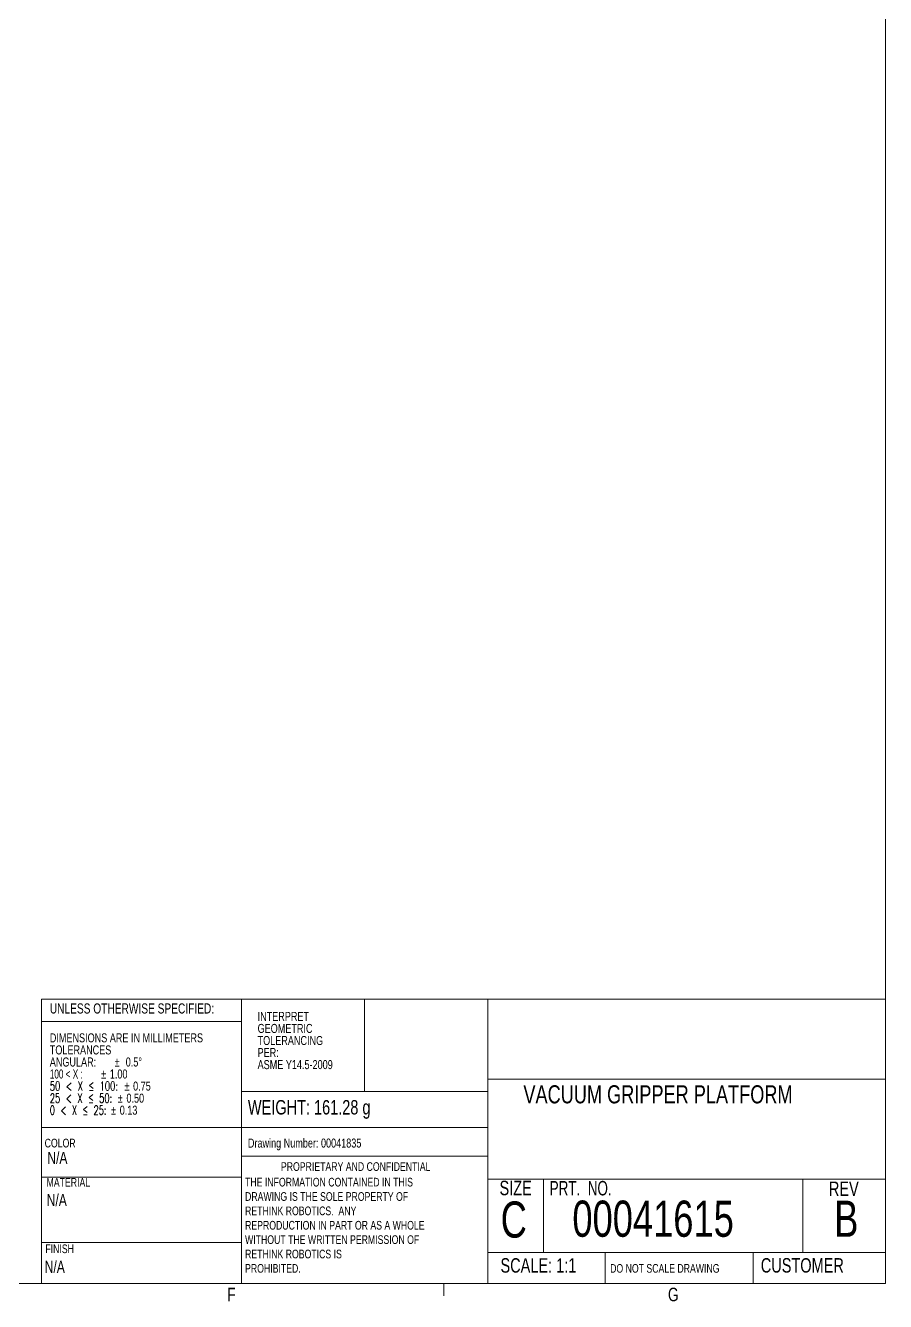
# Model space of a CAD drawing. Header units: millimetres. Extents: x 4 to 551, y 7 to 420.
# Drawn here: x 399.9 to 550.8, y 6.8 to 230.8 of the extents above; entities that cross this region are included whole.
import ezdxf

# ---------------------------------------------------------------- set-up
doc = ezdxf.new("R2010")
doc.units = ezdxf.units.MM
doc.styles.add('SLDTEXTSTYLE0', font='TXT', dxfattribs={"width": 0.75})
doc.styles.add('SLDTEXTSTYLE2', font='TXT', dxfattribs={"width": 0.694444})
doc.styles.add('SLDTEXTSTYLE3', font='TXT', dxfattribs={"width": 0.675})
doc.styles.add('SLDTEXTSTYLE4', font='TXT', dxfattribs={"width": 0.678571, "bigfont": 'bigfont'})
doc.styles.add('SLDTEXTSTYLE5', font='TXT', dxfattribs={"width": 0.673077, "bigfont": 'bigfont'})
doc.styles.add('SLDTEXTSTYLE6', font='TXT', dxfattribs={"width": 0.666667, "bigfont": 'bigfont'})

# ---------------------------------------------------------------- blocks, each defined once
blk = doc.blocks.new('SW_NOTE_1')
at = {"color": 0, "linetype": 'Continuous', "lineweight": 0, "attachment_point": 1, "style": 'SLDTEXTSTYLE0'}
for s, insert, char_height in [('INTERPRET ', (0, 2.05), 1.587), ('TOLERANCING ', (0, -2.19), 1.5875), ('GEOMETRIC ', (0, -0.07), 1.587), ('PER: ', (0, -4.3), 1.587), ('ASME Y14.5-2009', (0, -6.42), 1.5875)]:
    blk.add_mtext(s, dxfattribs=dict(at, insert=insert, char_height=char_height))
blk = doc.blocks.new('SW_NOTE_2')
at = {"color": 0, "linetype": 'Continuous', "lineweight": 0, "char_height": 1.524, "attachment_point": 1, "style": 'SLDTEXTSTYLE0'}
for s, insert in [('THE INFORMATION CONTAINED IN THIS', (0, 1.96)), ('DRAWING IS THE SOLE PROPERTY OF', (0, -0.56)), ('RETHINK ROBOTICS.  ANY ', (0, -3.08)), ('REPRODUCTION IN PART OR AS A WHOLE', (0, -5.61)), ('WITHOUT THE WRITTEN PERMISSION OF', (0, -8.13)), ('RETHINK ROBOTICS IS ', (0, -10.66)), ('PROHIBITED.', (0, -13.18))]:
    blk.add_mtext(s, dxfattribs=dict(at, insert=insert))
blk = doc.blocks.new('SW_NOTE_3')
at = {"color": 0, "linetype": 'Continuous', "lineweight": 0, "attachment_point": 1}
for s, insert, char_height, style in [('DIMENSIONS ARE IN MILLIMETERS', (0, 2.05), 1.5875, 'SLDTEXTSTYLE0'), ('ANGULAR: ', (0, -2.19), 1.587, 'SLDTEXTSTYLE0'), ('TOLERANCES', (0, -0.07), 1.587, 'SLDTEXTSTYLE0'), (' 0.5°', (12.88, -2.19), 1.587, 'SLDTEXTSTYLE0'), ('100 < X : ', (0, -4.3), 1.587, 'SLDTEXTSTYLE3'), ('1.00', (10.53, -4.3), 1.587, 'SLDTEXTSTYLE0'), ('%%p', (11.37, -2.19), 1.587, 'SLDTEXTSTYLE0'), ('50 < X ≤ 100: ', (0, -6.42), 1.5875, 'SLDTEXTSTYLE4'), ('%%p', (9.01, -4.3), 1.587, 'SLDTEXTSTYLE0'), ('%%p', (13.11, -6.42), 1.587, 'SLDTEXTSTYLE0'), ('0.75', (14.62, -6.42), 1.587, 'SLDTEXTSTYLE0'), ('25 < X ≤ 50: ', (0, -8.54), 1.5875, 'SLDTEXTSTYLE5'), ('%%p', (11.93, -8.54), 1.587, 'SLDTEXTSTYLE0'), ('0.50', (13.45, -8.54), 1.587, 'SLDTEXTSTYLE0'), ('0 < X ≤ 25: ', (0, -10.65), 1.5875, 'SLDTEXTSTYLE6'), ('%%p', (10.76, -10.65), 1.587, 'SLDTEXTSTYLE0'), ('0.13', (12.27, -10.65), 1.587, 'SLDTEXTSTYLE0')]:
    blk.add_mtext(s, dxfattribs=dict(at, insert=insert, char_height=char_height, style=style))

msp = doc.modelspace()

# ---------------------------------------------------------------- linework, layer by layer
at = {"color": 7, "linetype": 'Continuous', "lineweight": 0}
for p, q in [((550.777733, 9.958659), (550.777733, 420.458659)), ((402.651464, 9.958659), (402.651464, 59.853097)), ((402.651464, 59.853097), (550.777733, 59.853097)), ((437.740323, 59.853097), (437.740323, 9.958659)), ((459.367174, 43.647362), (459.367174, 59.853097)), ((480.994026, 59.853097), (480.994026, 9.958659)), ((437.740323, 55.932866), (402.651464, 55.932866)), ((480.994026, 45.794632), (550.777733, 45.794632)), ((437.740323, 43.647362), (480.994026, 43.647362)), ((402.651464, 37.324567), (480.994026, 37.324567)), ((437.740323, 32.302253), (480.994026, 32.302253)), ((402.651464, 28.595232), (437.740323, 28.595232)), ((480.994026, 28.243181), (550.777733, 28.243181)), ((490.753082, 28.243181), (490.753082, 15.365959)), ((536.250577, 28.243181), (536.250577, 15.365959)), ((402.651464, 17.127563), (437.740323, 17.127563)), ((480.994026, 15.365959), (550.777733, 15.365959)), ((501.613913, 15.365959), (501.613913, 9.958659)), ((527.559231, 15.365959), (527.559231, 9.958659)), ((550.777733, 9.958659), (8.277733, 9.958659)), ((473.277733, 9.958659), (473.277733, 7.804759))]:
    msp.add_line(p, q, dxfattribs=at)

# ---------------------------------------------------------------- block references
for name, p in [('SW_NOTE_1', (440.591021, 55.591743)), ('SW_NOTE_3', (404.123471, 51.820334)), ('SW_NOTE_2', (438.389425, 26.542581))]:
    msp.add_blockref(name, p, dxfattribs=at)

# ---------------------------------------------------------------- texts
at = {"color": 7, "linetype": 'Continuous', "lineweight": 0, "attachment_point": 1}
for s, insert, char_height, style in [('UNLESS OTHERWISE SPECIFIED:', (404.123471, 59.124987), 1.778, 'SLDTEXTSTYLE0'), ('VACUUM GRIPPER PLATFORM', (487.235703, 44.747351), 3.175, 'SLDTEXTSTYLE0'), ('WEIGHT: 161.28 g', (438.885369, 42.156441), 2.54, 'SLDTEXTSTYLE0'), ('COLOR', (403.217264, 35.356899), 1.524, 'SLDTEXTSTYLE0'), ('Drawing Number: 00041835', (438.885369, 35.394657), 1.5875, 'SLDTEXTSTYLE0'), ('N/A', (403.682373, 33.062466), 2.1166667, 'SLDTEXTSTYLE0'), ('PROPRIETARY AND CONFIDENTIAL', (444.68228, 31.238911), 1.524, 'SLDTEXTSTYLE0'), ('MATERIAL', (403.555886, 28.458727), 1.524, 'SLDTEXTSTYLE0'), ('SIZE', (483.045091, 27.983975), 2.54, 'SLDTEXTSTYLE0'), ('PRT.  NO.', (491.846163, 27.948445), 2.54, 'SLDTEXTSTYLE2'), ('REV', (540.850409, 27.849227), 2.54, 'SLDTEXTSTYLE0'), ('N/A', (403.575816, 25.650243), 2.1166667, 'SLDTEXTSTYLE0'), ('C', (483.245499, 24.350321), 6.35, 'SLDTEXTSTYLE0'), ('00041615', (495.831054, 24.498861), 6.35, 'SLDTEXTSTYLE0'), ('B', (541.774092, 24.489497), 6.35, 'SLDTEXTSTYLE0'), ('FINISH', (403.34517, 16.803348), 1.524, 'SLDTEXTSTYLE0'), ('N/A', (403.226737, 13.9272), 2.1166667, 'SLDTEXTSTYLE0'), ('SCALE: 1:1', (483.214148, 14.390592), 2.54, 'SLDTEXTSTYLE0'), ('CUSTOMER', (528.896401, 14.398851), 2.54, 'SLDTEXTSTYLE0'), ('DO NOT SCALE DRAWING', (502.456109, 13.363122), 1.524, 'SLDTEXTSTYLE0'), ('F', (435.265136, 9.20328), 2.38125, 'SLDTEXTSTYLE0'), ('G', (512.611701, 9.20328), 2.38125, 'SLDTEXTSTYLE0')]:
    msp.add_mtext(s, dxfattribs=dict(at, insert=insert, char_height=char_height, style=style))

doc.saveas('drawing.dxf')
